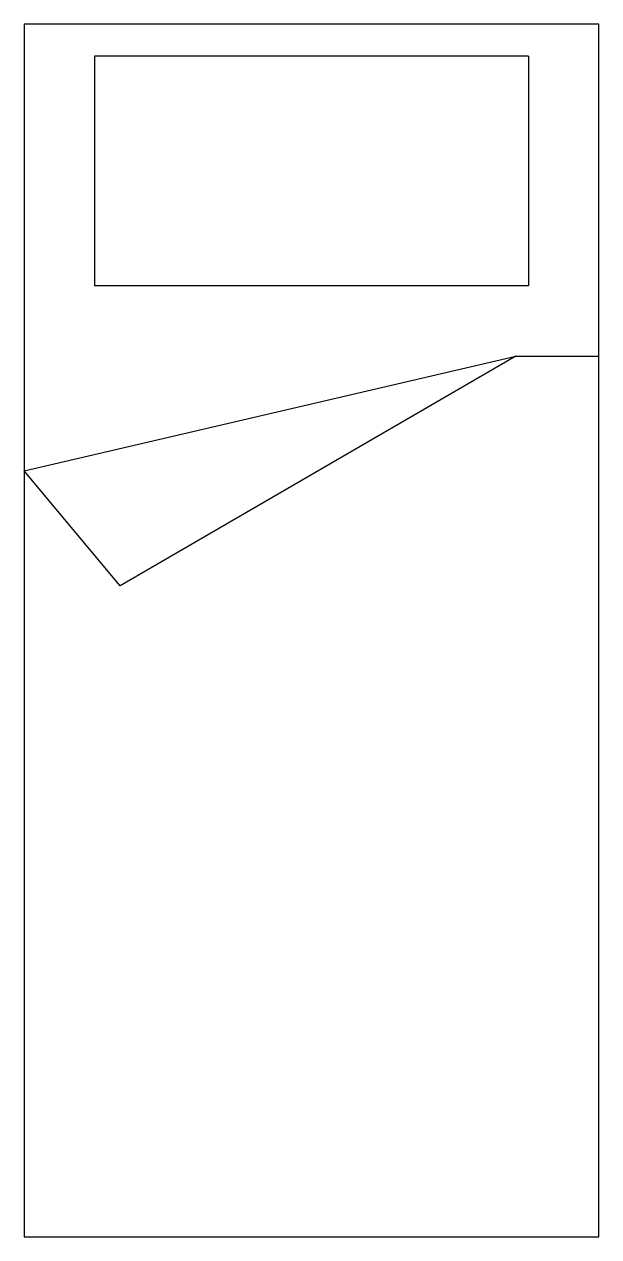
# Model space of a CAD drawing. Extents: x -0.9 to 0, y -1.9 to 0.
import ezdxf

# ---------------------------------------------------------------- set-up
doc = ezdxf.new("R2010")
doc.units = 0
doc.header["$MEASUREMENT"] = 0
doc.layers.add('AR', color=7, linetype='CONTINUOUS')

msp = doc.modelspace()

# ---------------------------------------------------------------- linework, layer by layer
at = {"layer": 'AR'}
for p, q in [((0, 0), (-0.9, 0)), ((-0.9, 0), (-0.9, -1.9)), ((0, -1.9), (0, 0)), ((-0.79, -0.05), (-0.79, -0.41)), ((-0.11, -0.05), (-0.79, -0.05)), ((-0.11, -0.05), (-0.11, -0.41)), ((-0.11, -0.41), (-0.79, -0.41)), ((-0.9, -0.7), (-0.13, -0.52)), ((-0.13, -0.52), (-0.75, -0.88)), ((-0.13, -0.52), (0, -0.52)), ((-0.75, -0.88), (-0.9, -0.7)), ((-0.9, -1.9), (0, -1.9))]:
    msp.add_line(p, q, dxfattribs=at)

doc.saveas('drawing.dxf')
